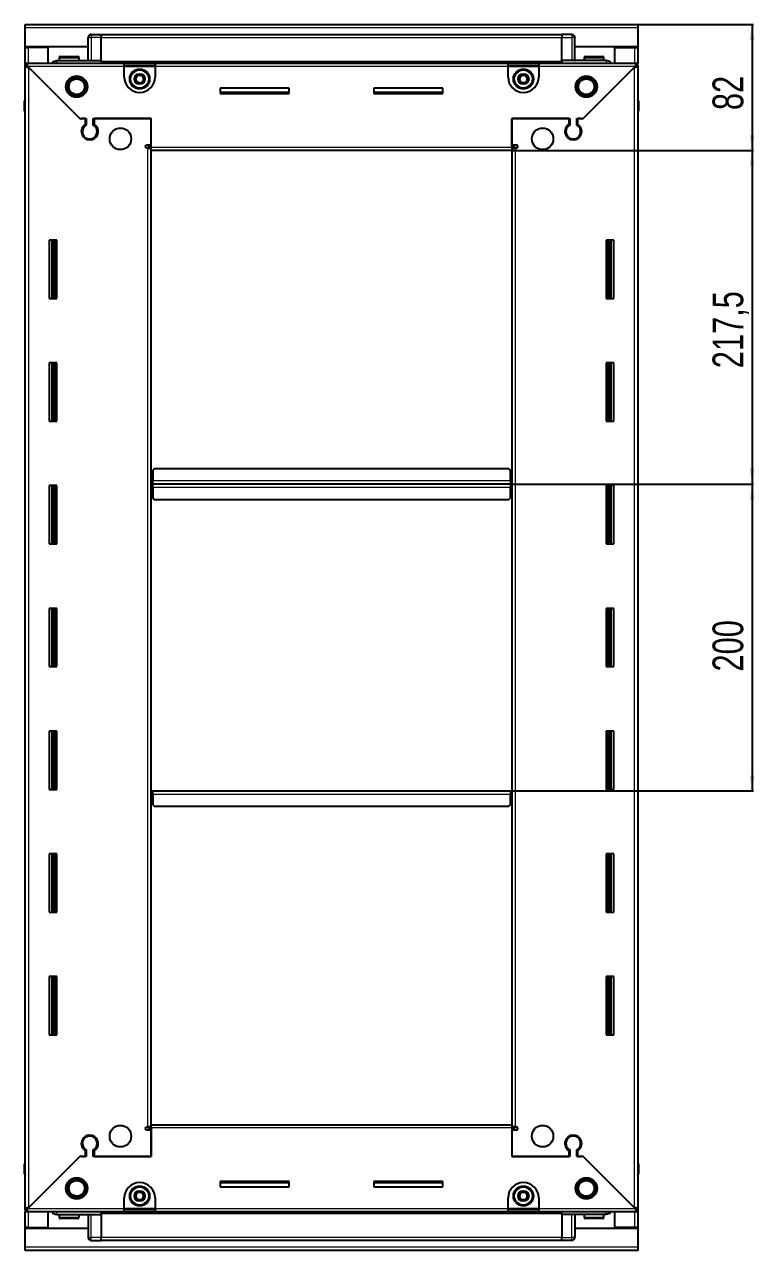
# Model space of a CAD drawing. Header units: millimetres. Extents: x 1021 to 3654, y -838 to 1690.
# Drawn here: x 3178 to 3654, y 743 to 1542 of the extents above; entities that cross this region are included whole.
import ezdxf

# ---------------------------------------------------------------- set-up
doc = ezdxf.new("R2010")
doc.units = ezdxf.units.MM
doc.layers.add('FORMAT', color=7, linetype='Continuous')
doc.styles.add('SLDTEXTSTYLE0', font='TXT', dxfattribs={"width": 0.75})
doc.dimstyles.new('SLDDIMSTYLE0', dxfattribs={"dimtxt": 20, "dimasz": 10, "dimexe": 0, "dimexo": 0.0625, "dimgap": 5, "dimtad": 2, "dimdec": 1, "dimrnd": 1e-09, "dimzin": 12, "dimdsep": 46, "dimtxsty": 'SLDTEXTSTYLE0', "dimsah": 1, "dimcen": 0.09, "dimadec": 0, "dimazin": 3, "dimtfac": 1, "dimtofl": 0, "dimtmove": 0, "dimatfit": 3, "dimfxl": 0, "dimfrac": 2, "dimtolj": 1, "dimtzin": 12, "dimarcsym": 0})

# ---------------------------------------------------------------- blocks, each defined once
blk = doc.blocks.new('_D_5')
at = {"layer": 'FORMAT'}
for p, q in [((3577.83, 1542.16), (3653.32, 1542.16)), ((3652.32, 1542.16), (3652.32, 1460.16)), ((3495.83, 1460.16), (3653.32, 1460.16))]:
    blk.add_line(p, q, dxfattribs=at)
for points in [[(3652.32, 1542.16), (3650.78, 1532.16), (3653.86, 1532.16)], [(3652.32, 1460.16), (3653.86, 1470.16), (3650.78, 1470.16)]]:
    blk.add_solid(points, dxfattribs=at)
at = {"layer": 'FORMAT', "insert": (3626.54, 1486.39), "char_height": 20, "attachment_point": 1, "rotation": 90, "style": 'SLDTEXTSTYLE0'}
blk.add_mtext('82', dxfattribs=at)
blk = doc.blocks.new('_D_6')
at = {"layer": 'FORMAT'}
for p, q in [((3495.83, 1460.16), (3653.32, 1460.16)), ((3652.32, 1460.16), (3652.32, 1242.66)), ((3494.83, 1242.66), (3653.32, 1242.66))]:
    blk.add_line(p, q, dxfattribs=at)
for points in [[(3652.32, 1460.16), (3650.78, 1450.16), (3653.86, 1450.16)], [(3652.32, 1242.66), (3653.86, 1252.66), (3650.78, 1252.66)]]:
    blk.add_solid(points, dxfattribs=at)
at = {"layer": 'FORMAT', "insert": (3626.54, 1318.16), "char_height": 20, "attachment_point": 1, "rotation": 90, "style": 'SLDTEXTSTYLE0'}
blk.add_mtext('217,5', dxfattribs=at)
blk = doc.blocks.new('_D_7')
at = {"layer": 'FORMAT'}
for p, q in [((3494.83, 1242.66), (3653.32, 1242.66)), ((3652.32, 1242.66), (3652.32, 1042.66)), ((3494.83, 1042.66), (3653.32, 1042.66))]:
    blk.add_line(p, q, dxfattribs=at)
for points in [[(3652.32, 1242.66), (3650.78, 1232.66), (3653.86, 1232.66)], [(3652.32, 1042.66), (3653.86, 1052.66), (3650.78, 1052.66)]]:
    blk.add_solid(points, dxfattribs=at)
at = {"layer": 'FORMAT', "insert": (3626.54, 1120.5), "char_height": 20, "attachment_point": 1, "rotation": 90, "style": 'SLDTEXTSTYLE0'}
blk.add_mtext('200', dxfattribs=at)

msp = doc.modelspace()

# ---------------------------------------------------------------- linework, layer by layer
at = {"color": 7, "linetype": 'Continuous', "lineweight": 25}
for p, q in [((3178.82, 1540.06), (3178.82, 1542.16)), ((3178.82, 1542.16), (3577.82, 1542.16)), ((3577.82, 1542.16), (3577.82, 1540.06)), ((3178.82, 1527.66), (3178.82, 1540.06)), ((3220.5, 1535.16), (3220.5, 1535.16)), ((3221.82, 1535.66), (3228.32, 1535.66)), ((3221.82, 1535.66), (3228.32, 1535.66)), ((3228.32, 1535.66), (3228.32, 1535.66)), ((3228.32, 1535.66), (3228.32, 1535.66)), ((3228.32, 1535.66), (3228.32, 1533.66)), ((3528.32, 1535.51), (3228.32, 1535.51)), ((3528.32, 1535.66), (3528.32, 1535.66)), ((3534.82, 1535.66), (3528.32, 1535.66)), ((3534.82, 1535.66), (3528.32, 1535.66)), ((3528.32, 1535.66), (3528.32, 1533.66)), ((3577.82, 1540.06), (3577.82, 1527.66)), ((3219.82, 1527.66), (3178.82, 1527.66)), ((3178.82, 1527.16), (3178.82, 1527.66)), ((3178.82, 1516.91), (3178.82, 1527.16)), ((3178.82, 1527.16), (3180.92, 1527.16)), ((3180.32, 1527.16), (3180.32, 1527.66)), ((3193.82, 1527.16), (3180.92, 1527.16)), ((3193.82, 1516.91), (3193.82, 1527.16)), ((3219.82, 1518.66), (3219.82, 1533.66)), ((3228.32, 1518.66), (3228.32, 1533.66)), ((3528.32, 1518.66), (3528.32, 1533.66)), ((3536.82, 1533.66), (3536.82, 1533.66)), ((3536.82, 1518.66), (3536.82, 1533.66)), ((3577.82, 1527.66), (3536.82, 1527.66)), ((3562.82, 1516.91), (3562.82, 1527.16)), ((3562.82, 1527.16), (3575.72, 1527.16)), ((3575.72, 1527.16), (3577.82, 1527.16)), ((3576.32, 1527.16), (3576.32, 1527.66)), ((3577.82, 1527.16), (3577.82, 1527.66)), ((3577.82, 1527.16), (3577.82, 1516.91)), ((3199.32, 1518.66), (3228.32, 1518.66)), ((3200.82, 1520.56), (3200.82, 1518.66)), ((3201.62, 1521.36), (3213.02, 1521.36)), ((3213.82, 1518.66), (3213.82, 1520.56)), ((3228.32, 1518.66), (3228.32, 1518.16)), ((3557.32, 1518.66), (3528.32, 1518.66)), ((3528.32, 1518.66), (3528.32, 1518.16)), ((3542.82, 1520.56), (3542.82, 1518.66)), ((3543.62, 1521.36), (3555.02, 1521.36)), ((3555.82, 1518.66), (3555.82, 1520.56)), ((3178.82, 1515.41), (3178.82, 1516.91)), ((3178.82, 1516.91), (3179.82, 1516.91)), ((3178.82, 1514.91), (3178.82, 1515.41)), ((3178.82, 1515.41), (3179.82, 1515.41)), ((3178.82, 770.41), (3178.82, 1514.91)), ((3180.32, 1514.91), (3178.82, 1514.91)), ((3179.82, 1515.41), (3179.82, 1516.91)), ((3179.82, 1516.91), (3243.32, 1516.91)), ((3180.42, 1514.81), (3214.32, 1480.91)), ((3215.02, 1480.21), (3180.92, 1514.31)), ((3228.32, 1517.51), (3528.32, 1517.51)), ((3243.32, 1514.81), (3243.32, 1516.91)), ((3243.32, 1516.91), (3263.32, 1516.91)), ((3243.32, 1515.41), (3263.32, 1515.41)), ((3243.32, 1507.91), (3243.32, 1514.81)), ((3263.32, 1516.91), (3263.32, 1514.81)), ((3263.32, 1516.91), (3493.32, 1516.91)), ((3263.32, 1514.81), (3263.32, 1507.91)), ((3493.32, 1514.81), (3493.32, 1516.91)), ((3493.32, 1516.91), (3513.32, 1516.91)), ((3493.32, 1515.41), (3513.32, 1515.41)), ((3493.32, 1507.91), (3493.32, 1514.81)), ((3513.32, 1516.91), (3513.32, 1514.81)), ((3513.32, 1516.91), (3576.82, 1516.91)), ((3513.32, 1514.81), (3513.32, 1507.91)), ((3575.72, 1514.31), (3541.62, 1480.21)), ((3542.32, 1480.91), (3576.22, 1514.81)), ((3576.32, 1514.91), (3577.82, 1514.91)), ((3576.82, 1515.41), (3576.82, 1516.91)), ((3576.82, 1516.91), (3577.82, 1516.91)), ((3576.82, 1515.41), (3577.82, 1515.41)), ((3577.82, 1515.41), (3577.82, 1516.91)), ((3577.82, 1515.41), (3577.82, 1514.91)), ((3577.82, 1514.91), (3577.82, 770.41)), ((3350.82, 1500.66), (3305.82, 1500.66)), ((3305.82, 1500.66), (3305.82, 1497.16)), ((3350.82, 1497.91), (3305.82, 1497.91)), ((3305.82, 1497.16), (3350.82, 1497.16)), ((3350.82, 1497.16), (3350.82, 1500.66)), ((3450.82, 1500.66), (3405.82, 1500.66)), ((3405.82, 1500.66), (3405.82, 1497.16)), ((3450.82, 1497.91), (3405.82, 1497.91)), ((3405.82, 1497.16), (3450.82, 1497.16)), ((3450.82, 1497.16), (3450.82, 1500.66)), ((3178.32, 1492.16), (3178.32, 1485.66)), ((3178.32, 1485.66), (3178.32, 1492.16)), ((3577.82, 1493.49), (3577.82, 1493.49)), ((3578.32, 1492.16), (3578.32, 1485.66)), ((3578.32, 1485.66), (3578.32, 1492.16)), ((3178.32, 1485.66), (3178.32, 1485.66)), ((3178.82, 1485.66), (3178.32, 1485.66)), ((3178.47, 1485.66), (3178.47, 799.66)), ((3214.32, 1480.91), (3218.52, 1480.91)), ((3215.72, 1480.91), (3215.02, 1480.21)), ((3217.82, 1480.91), (3215.72, 1480.91)), ((3217.82, 1480.91), (3217.82, 1477.02)), ((3218.52, 1480.91), (3218.52, 1476.63)), ((3223.12, 1480.91), (3260.82, 1480.91)), ((3223.12, 1476.63), (3223.12, 1480.91)), ((3223.82, 1477.02), (3223.82, 1480.91)), ((3260.82, 1480.91), (3223.82, 1480.91)), ((3260.82, 1462.26), (3260.82, 1480.91)), ((3260.82, 1463.66), (3260.82, 1480.91)), ((3495.82, 1480.91), (3533.52, 1480.91)), ((3495.82, 1462.26), (3495.82, 1480.91)), ((3495.82, 1480.91), (3495.82, 1463.66)), ((3532.82, 1480.91), (3495.82, 1480.91)), ((3532.82, 1480.91), (3532.82, 1477.02)), ((3533.52, 1480.91), (3533.52, 1476.63)), ((3538.12, 1480.91), (3542.32, 1480.91)), ((3538.12, 1476.63), (3538.12, 1480.91)), ((3540.92, 1480.91), (3538.82, 1480.91)), ((3538.82, 1477.02), (3538.82, 1480.91)), ((3541.62, 1480.21), (3540.92, 1480.91)), ((3577.82, 1485.66), (3578.32, 1485.66)), ((3578.17, 799.66), (3578.17, 1485.66)), ((3578.32, 1485.66), (3578.32, 1485.66)), ((3578.32, 1485.66), (3578.32, 1485.66)), ((3218.82, 1468.05), (3218.82, 1467.29)), ((3257.97, 1463.66), (3260.82, 1463.66)), ((3260.82, 1462.66), (3258.82, 1462.66)), ((3258.82, 1462.66), (3258.82, 1461.66)), ((3260.82, 1460.16), (3260.82, 1462.26)), ((3495.82, 1463.66), (3498.67, 1463.66)), ((3497.82, 1462.66), (3495.82, 1462.66)), ((3495.82, 1462.26), (3495.82, 1460.16)), ((3497.82, 1461.66), (3497.82, 1462.66)), ((3537.82, 1468.05), (3537.82, 1467.29)), ((3258.72, 1461.66), (3257.97, 1461.66)), ((3258.72, 1461.66), (3260.82, 1461.66)), ((3495.82, 1460.16), (3260.82, 1460.16)), ((3260.82, 825.16), (3260.82, 1460.16)), ((3495.82, 1461.66), (3497.92, 1461.66)), ((3495.82, 1460.16), (3495.82, 825.16)), ((3498.67, 1461.66), (3497.92, 1461.66)), ((3199.32, 1401.66), (3194.32, 1401.66)), ((3194.32, 1401.66), (3194.32, 1363.66)), ((3196.47, 1363.66), (3196.47, 1401.66)), ((3198.26, 1363.66), (3198.26, 1401.66)), ((3198.3, 1363.66), (3198.3, 1401.66)), ((3199.32, 1363.66), (3199.32, 1401.66)), ((3557.32, 1401.66), (3557.32, 1363.66)), ((3562.32, 1401.66), (3557.32, 1401.66)), ((3558.34, 1401.66), (3558.34, 1363.66)), ((3558.38, 1401.66), (3558.38, 1363.66)), ((3560.17, 1401.66), (3560.17, 1363.66)), ((3562.32, 1363.66), (3562.32, 1401.66)), ((3194.32, 1363.66), (3199.32, 1363.66)), ((3557.32, 1363.66), (3562.32, 1363.66)), ((3199.32, 1321.66), (3194.32, 1321.66)), ((3194.32, 1321.66), (3194.32, 1283.66)), ((3196.47, 1283.66), (3196.47, 1321.66)), ((3198.26, 1283.66), (3198.26, 1321.66)), ((3198.3, 1283.66), (3198.3, 1321.66)), ((3199.32, 1283.66), (3199.32, 1321.66)), ((3557.32, 1321.66), (3557.32, 1283.66)), ((3562.32, 1321.66), (3557.32, 1321.66)), ((3558.34, 1321.66), (3558.34, 1283.66)), ((3558.38, 1321.66), (3558.38, 1283.66)), ((3560.17, 1321.66), (3560.17, 1283.66)), ((3562.32, 1283.66), (3562.32, 1321.66)), ((3194.32, 1283.66), (3199.32, 1283.66)), ((3557.32, 1283.66), (3562.32, 1283.66)), ((3262.82, 1252.66), (3261.82, 1251.66)), ((3261.82, 1251.66), (3261.82, 1244.76)), ((3493.82, 1252.66), (3262.82, 1252.66)), ((3494.82, 1251.66), (3493.82, 1252.66)), ((3494.82, 1244.76), (3494.82, 1251.66)), ((3199.32, 1241.66), (3194.32, 1241.66)), ((3194.32, 1241.66), (3194.32, 1203.66)), ((3196.47, 1203.66), (3196.47, 1241.66)), ((3198.26, 1203.66), (3198.26, 1241.66)), ((3198.3, 1203.66), (3198.3, 1241.66)), ((3199.32, 1203.66), (3199.32, 1241.66)), ((3261.57, 1242.66), (3260.82, 1242.66)), ((3261.82, 1245.51), (3261.57, 1245.51)), ((3261.57, 1245.51), (3261.57, 1242.66)), ((3261.57, 1242.66), (3261.57, 1239.81)), ((3261.57, 1239.81), (3261.82, 1239.81)), ((3261.82, 1242.66), (3261.82, 1244.76)), ((3261.82, 1240.56), (3261.82, 1242.66)), ((3494.82, 1242.66), (3261.82, 1242.66)), ((3261.82, 1240.56), (3261.82, 1233.66)), ((3495.07, 1245.51), (3494.82, 1245.51)), ((3494.82, 1244.76), (3494.82, 1242.66)), ((3494.82, 1242.66), (3494.82, 1240.56)), ((3494.82, 1233.66), (3494.82, 1240.56)), ((3494.82, 1239.81), (3495.07, 1239.81)), ((3495.07, 1242.66), (3495.07, 1245.51)), ((3495.07, 1239.81), (3495.07, 1242.66)), ((3495.82, 1242.66), (3495.07, 1242.66)), ((3557.32, 1241.66), (3557.32, 1203.66)), ((3562.32, 1241.66), (3557.32, 1241.66)), ((3558.34, 1241.66), (3558.34, 1203.66)), ((3558.38, 1241.66), (3558.38, 1203.66)), ((3560.17, 1241.66), (3560.17, 1203.66)), ((3562.32, 1203.66), (3562.32, 1241.66)), ((3261.82, 1233.66), (3262.82, 1232.66)), ((3262.82, 1232.66), (3493.82, 1232.66)), ((3493.82, 1232.66), (3494.82, 1233.66)), ((3194.32, 1203.66), (3199.32, 1203.66)), ((3557.32, 1203.66), (3562.32, 1203.66)), ((3199.32, 1161.66), (3194.32, 1161.66)), ((3194.32, 1161.66), (3194.32, 1123.66)), ((3196.47, 1123.66), (3196.47, 1161.66)), ((3198.26, 1123.66), (3198.26, 1161.66)), ((3198.3, 1123.66), (3198.3, 1161.66)), ((3199.32, 1123.66), (3199.32, 1161.66)), ((3557.32, 1161.66), (3557.32, 1123.66)), ((3562.32, 1161.66), (3557.32, 1161.66)), ((3558.34, 1161.66), (3558.34, 1123.66)), ((3558.38, 1161.66), (3558.38, 1123.66)), ((3560.17, 1161.66), (3560.17, 1123.66)), ((3562.32, 1123.66), (3562.32, 1161.66)), ((3194.32, 1123.66), (3199.32, 1123.66)), ((3557.32, 1123.66), (3562.32, 1123.66)), ((3199.32, 1081.66), (3194.32, 1081.66)), ((3194.32, 1081.66), (3194.32, 1043.66)), ((3196.47, 1043.66), (3196.47, 1081.66)), ((3198.26, 1043.66), (3198.26, 1081.66)), ((3198.3, 1043.66), (3198.3, 1081.66)), ((3199.32, 1043.66), (3199.32, 1081.66)), ((3557.32, 1081.66), (3557.32, 1043.66)), ((3562.32, 1081.66), (3557.32, 1081.66)), ((3558.34, 1081.66), (3558.34, 1043.66)), ((3558.38, 1081.66), (3558.38, 1043.66)), ((3560.17, 1081.66), (3560.17, 1043.66)), ((3562.32, 1043.66), (3562.32, 1081.66)), ((3194.32, 1043.66), (3199.32, 1043.66)), ((3260.82, 1042.66), (3261.57, 1042.66)), ((3261.57, 1042.66), (3261.57, 1039.81)), ((3261.57, 1039.81), (3261.82, 1039.81)), ((3261.82, 1040.56), (3261.82, 1042.66)), ((3261.82, 1042.66), (3494.82, 1042.66)), ((3261.82, 1040.56), (3261.82, 1033.66)), ((3494.82, 1042.66), (3494.82, 1040.56)), ((3494.82, 1033.66), (3494.82, 1040.56)), ((3494.82, 1039.81), (3495.07, 1039.81)), ((3495.07, 1039.81), (3495.07, 1042.66)), ((3495.07, 1042.66), (3495.82, 1042.66)), ((3557.32, 1043.66), (3562.32, 1043.66)), ((3261.82, 1033.66), (3262.82, 1032.66)), ((3262.82, 1032.66), (3493.82, 1032.66)), ((3493.82, 1032.66), (3494.82, 1033.66)), ((3199.32, 1001.66), (3194.32, 1001.66)), ((3194.32, 1001.66), (3194.32, 963.66)), ((3196.47, 963.66), (3196.47, 1001.66)), ((3198.26, 963.66), (3198.26, 1001.66)), ((3198.3, 963.66), (3198.3, 1001.66)), ((3199.32, 963.66), (3199.32, 1001.66)), ((3557.32, 1001.66), (3557.32, 963.66)), ((3562.32, 1001.66), (3557.32, 1001.66)), ((3558.34, 1001.66), (3558.34, 963.66)), ((3558.38, 1001.66), (3558.38, 963.66)), ((3560.17, 1001.66), (3560.17, 963.66)), ((3562.32, 963.66), (3562.32, 1001.66)), ((3194.32, 963.66), (3199.32, 963.66)), ((3557.32, 963.66), (3562.32, 963.66)), ((3199.32, 921.66), (3194.32, 921.66)), ((3194.32, 921.66), (3194.32, 883.66)), ((3196.47, 883.66), (3196.47, 921.66)), ((3198.26, 883.66), (3198.26, 921.66)), ((3198.3, 883.66), (3198.3, 921.66)), ((3199.32, 883.66), (3199.32, 921.66)), ((3557.32, 921.66), (3557.32, 883.66)), ((3562.32, 921.66), (3557.32, 921.66)), ((3558.34, 921.66), (3558.34, 883.66)), ((3558.38, 921.66), (3558.38, 883.66)), ((3560.17, 921.66), (3560.17, 883.66)), ((3562.32, 883.66), (3562.32, 921.66)), ((3194.32, 883.66), (3199.32, 883.66)), ((3557.32, 883.66), (3562.32, 883.66)), ((3257.97, 823.66), (3258.72, 823.66)), ((3260.82, 823.66), (3258.72, 823.66)), ((3258.82, 823.66), (3258.82, 822.66)), ((3260.82, 823.06), (3260.82, 825.16)), ((3260.82, 825.16), (3495.82, 825.16)), ((3260.82, 823.06), (3260.82, 804.41)), ((3495.82, 825.16), (3495.82, 823.06)), ((3497.92, 823.66), (3495.82, 823.66)), ((3495.82, 823.06), (3495.82, 804.41)), ((3497.82, 822.66), (3497.82, 823.66)), ((3497.92, 823.66), (3498.67, 823.66)), ((3218.82, 818.04), (3218.82, 817.28)), ((3260.82, 821.66), (3257.97, 821.66)), ((3258.82, 822.66), (3260.82, 822.66)), ((3260.82, 804.41), (3260.82, 821.66)), ((3495.82, 822.66), (3497.82, 822.66)), ((3495.82, 821.66), (3495.82, 804.41)), ((3498.67, 821.66), (3495.82, 821.66)), ((3537.82, 818.04), (3537.82, 817.28)), ((3217.82, 808.3), (3217.82, 804.41)), ((3218.52, 808.7), (3218.52, 804.41)), ((3223.12, 804.41), (3223.12, 808.7)), ((3223.82, 804.41), (3223.82, 808.3)), ((3532.82, 808.3), (3532.82, 804.41)), ((3533.52, 808.7), (3533.52, 804.41)), ((3538.12, 804.41), (3538.12, 808.7)), ((3538.82, 804.41), (3538.82, 808.3)), ((3178.32, 799.66), (3178.32, 799.66)), ((3178.32, 793.16), (3178.32, 799.66)), ((3178.32, 799.66), (3178.32, 799.66)), ((3178.32, 799.66), (3178.32, 793.16)), ((3178.82, 799.66), (3178.32, 799.66)), ((3214.32, 804.41), (3180.42, 770.51)), ((3180.92, 771.01), (3215.02, 805.11)), ((3218.52, 804.41), (3214.32, 804.41)), ((3215.02, 805.11), (3215.72, 804.41)), ((3215.72, 804.41), (3217.82, 804.41)), ((3260.82, 804.41), (3223.12, 804.41)), ((3223.82, 804.41), (3260.82, 804.41)), ((3533.52, 804.41), (3495.82, 804.41)), ((3495.82, 804.41), (3532.82, 804.41)), ((3542.32, 804.41), (3538.12, 804.41)), ((3538.82, 804.41), (3540.92, 804.41)), ((3540.92, 804.41), (3541.62, 805.11)), ((3541.62, 805.11), (3575.72, 771.01)), ((3576.22, 770.51), (3542.32, 804.41)), ((3577.82, 799.66), (3578.32, 799.66)), ((3578.32, 799.66), (3578.32, 799.66)), ((3578.32, 793.16), (3578.32, 799.66)), ((3578.32, 799.66), (3578.32, 793.16)), ((3178.82, 791.84), (3178.82, 791.84)), ((3350.82, 788.16), (3305.82, 788.16)), ((3305.82, 788.16), (3305.82, 784.66)), ((3305.82, 787.41), (3350.82, 787.41)), ((3305.82, 784.66), (3350.82, 784.66)), ((3350.82, 784.66), (3350.82, 788.16)), ((3450.82, 788.16), (3405.82, 788.16)), ((3405.82, 788.16), (3405.82, 784.66)), ((3405.82, 787.41), (3450.82, 787.41)), ((3405.82, 784.66), (3450.82, 784.66)), ((3450.82, 784.66), (3450.82, 788.16)), ((3243.32, 770.51), (3243.32, 777.41)), ((3263.32, 777.41), (3263.32, 770.51)), ((3493.32, 770.51), (3493.32, 777.41)), ((3513.32, 777.41), (3513.32, 770.51)), ((3178.82, 769.91), (3178.82, 770.41)), ((3180.32, 770.41), (3178.82, 770.41)), ((3178.82, 769.91), (3178.82, 768.41)), ((3179.82, 769.91), (3178.82, 769.91)), ((3178.82, 758.16), (3178.82, 768.41)), ((3179.82, 768.41), (3178.82, 768.41)), ((3179.82, 769.91), (3179.82, 768.41)), ((3243.32, 768.41), (3179.82, 768.41)), ((3193.82, 758.16), (3193.82, 768.41)), ((3528.32, 767.81), (3228.32, 767.81)), ((3228.32, 766.66), (3228.32, 767.16)), ((3243.32, 768.41), (3243.32, 770.51)), ((3263.32, 769.91), (3243.32, 769.91)), ((3263.32, 768.41), (3243.32, 768.41)), ((3263.32, 770.51), (3263.32, 768.41)), ((3493.32, 768.41), (3263.32, 768.41)), ((3493.32, 768.41), (3493.32, 770.51)), ((3513.32, 769.91), (3493.32, 769.91)), ((3513.32, 768.41), (3493.32, 768.41)), ((3513.32, 770.51), (3513.32, 768.41)), ((3576.82, 768.41), (3513.32, 768.41)), ((3528.32, 766.66), (3528.32, 767.16)), ((3562.82, 758.16), (3562.82, 768.41)), ((3576.32, 770.41), (3577.82, 770.41)), ((3576.82, 769.91), (3576.82, 768.41)), ((3577.82, 769.91), (3576.82, 769.91)), ((3577.82, 768.41), (3576.82, 768.41)), ((3577.82, 770.41), (3577.82, 769.91)), ((3577.82, 769.91), (3577.82, 768.41)), ((3577.82, 768.41), (3577.82, 758.16)), ((3199.32, 766.66), (3228.32, 766.66)), ((3200.82, 766.66), (3200.82, 764.76)), ((3205.39, 763.96), (3201.62, 763.96)), ((3213.02, 763.96), (3205.39, 763.96)), ((3213.82, 764.76), (3213.82, 766.66)), ((3219.82, 766.66), (3219.82, 751.66)), ((3228.32, 766.66), (3228.32, 751.66)), ((3557.32, 766.66), (3528.32, 766.66)), ((3528.32, 766.66), (3528.32, 751.66)), ((3536.82, 766.66), (3536.82, 751.66)), ((3542.82, 766.66), (3542.82, 764.76)), ((3550.61, 763.96), (3543.62, 763.96)), ((3555.02, 763.96), (3550.61, 763.96)), ((3555.82, 764.76), (3555.82, 766.66)), ((3180.92, 758.16), (3178.82, 758.16)), ((3178.82, 757.66), (3178.82, 758.16)), ((3178.82, 745.26), (3178.82, 757.66)), ((3178.82, 757.66), (3219.82, 757.66)), ((3180.32, 757.66), (3180.32, 758.16)), ((3180.92, 758.16), (3193.82, 758.16)), ((3219.82, 751.66), (3219.82, 751.66)), ((3228.32, 749.66), (3228.32, 751.66)), ((3528.32, 749.66), (3528.32, 751.66)), ((3536.82, 757.66), (3577.82, 757.66)), ((3575.72, 758.16), (3562.82, 758.16)), ((3577.82, 758.16), (3575.72, 758.16)), ((3576.32, 757.66), (3576.32, 758.16)), ((3577.82, 757.66), (3577.82, 758.16)), ((3577.82, 757.66), (3577.82, 745.26)), ((3178.82, 743.16), (3178.82, 745.26)), ((3577.82, 743.16), (3178.82, 743.16)), ((3221.82, 749.66), (3228.32, 749.66)), ((3221.82, 749.66), (3228.32, 749.66)), ((3228.32, 749.81), (3528.32, 749.81)), ((3228.32, 749.66), (3228.32, 749.66)), ((3528.32, 749.66), (3528.32, 749.66)), ((3534.82, 749.66), (3528.32, 749.66)), ((3528.32, 749.66), (3528.32, 749.66)), ((3534.82, 749.66), (3528.32, 749.66)), ((3536.14, 750.16), (3536.14, 750.16)), ((3577.82, 745.26), (3577.82, 743.16))]:
    msp.add_line(p, q, dxfattribs=at)
at = {"color": 8, "linetype": 'Continuous', "lineweight": 18}
for p, q in [((3577.82, 1540.06), (3178.82, 1540.06)), ((3221.82, 1535.66), (3221.82, 1533.66)), ((3534.82, 1535.66), (3534.82, 1533.66)), ((3180.92, 1527.16), (3180.92, 1527.66)), ((3180.92, 1516.91), (3180.92, 1527.16)), ((3219.82, 1533.66), (3221.82, 1533.66)), ((3221.82, 1533.66), (3221.82, 1518.66)), ((3228.32, 1533.66), (3221.82, 1533.66)), ((3528.32, 1533.51), (3228.32, 1533.51)), ((3528.32, 1533.66), (3534.82, 1533.66)), ((3534.82, 1533.66), (3534.82, 1518.66)), ((3536.82, 1533.66), (3534.82, 1533.66)), ((3575.72, 1527.66), (3575.72, 1527.16)), ((3575.72, 1527.16), (3575.72, 1516.91)), ((3200.82, 1520.56), (3213.82, 1520.56)), ((3528.32, 1518.16), (3228.32, 1518.16)), ((3542.82, 1520.56), (3555.82, 1520.56)), ((3243.32, 1514.81), (3180.42, 1514.81)), ((3180.92, 1514.31), (3180.92, 771.01)), ((3528.32, 1516.93), (3228.32, 1516.93)), ((3243.32, 1514.81), (3263.32, 1514.81)), ((3493.32, 1514.81), (3263.32, 1514.81)), ((3493.32, 1514.81), (3513.32, 1514.81)), ((3576.22, 1514.81), (3513.32, 1514.81)), ((3575.72, 771.01), (3575.72, 1514.31)), ((3178.82, 1492.16), (3178.32, 1492.16)), ((3577.82, 1492.16), (3578.32, 1492.16)), ((3260.82, 1462.26), (3495.82, 1462.26)), ((3258.72, 823.66), (3258.72, 1461.66)), ((3497.92, 1461.66), (3497.92, 823.66)), ((3195.82, 1401.66), (3195.82, 1363.66)), ((3197.05, 1401.66), (3197.05, 1363.66)), ((3559.58, 1363.66), (3559.58, 1401.66)), ((3560.82, 1363.66), (3560.82, 1401.66)), ((3195.82, 1321.66), (3195.82, 1283.66)), ((3197.05, 1321.66), (3197.05, 1283.66)), ((3559.58, 1283.66), (3559.58, 1321.66)), ((3560.82, 1283.66), (3560.82, 1321.66)), ((3195.82, 1241.66), (3195.82, 1203.66)), ((3197.05, 1241.66), (3197.05, 1203.66)), ((3494.82, 1244.76), (3261.82, 1244.76)), ((3261.82, 1240.56), (3494.82, 1240.56)), ((3559.58, 1203.66), (3559.58, 1241.66)), ((3560.82, 1203.66), (3560.82, 1241.66)), ((3195.82, 1161.66), (3195.82, 1123.66)), ((3197.05, 1161.66), (3197.05, 1123.66)), ((3559.58, 1123.66), (3559.58, 1161.66)), ((3560.82, 1123.66), (3560.82, 1161.66)), ((3195.82, 1081.66), (3195.82, 1043.66)), ((3197.05, 1081.66), (3197.05, 1043.66)), ((3559.58, 1043.66), (3559.58, 1081.66)), ((3560.82, 1043.66), (3560.82, 1081.66)), ((3261.82, 1040.56), (3494.82, 1040.56)), ((3195.82, 1001.66), (3195.82, 963.66)), ((3197.05, 1001.66), (3197.05, 963.66)), ((3559.58, 963.66), (3559.58, 1001.66)), ((3560.82, 963.66), (3560.82, 1001.66)), ((3195.82, 921.66), (3195.82, 883.66)), ((3197.05, 921.66), (3197.05, 883.66)), ((3559.58, 883.66), (3559.58, 921.66)), ((3560.82, 883.66), (3560.82, 921.66)), ((3495.82, 823.06), (3260.82, 823.06)), ((3178.82, 793.16), (3178.32, 793.16)), ((3577.82, 793.16), (3578.32, 793.16)), ((3180.42, 770.51), (3243.32, 770.51)), ((3180.92, 758.16), (3180.92, 768.41)), ((3228.32, 768.4), (3528.32, 768.4)), ((3228.32, 767.16), (3528.32, 767.16)), ((3263.32, 770.51), (3243.32, 770.51)), ((3263.32, 770.51), (3493.32, 770.51)), ((3513.32, 770.51), (3493.32, 770.51)), ((3513.32, 770.51), (3576.22, 770.51)), ((3575.72, 768.41), (3575.72, 758.16)), ((3205.12, 764.76), (3200.82, 764.76)), ((3213.82, 764.76), (3205.12, 764.76)), ((3221.82, 751.66), (3221.82, 766.66)), ((3534.82, 751.66), (3534.82, 766.66)), ((3550.79, 764.76), (3542.82, 764.76)), ((3555.82, 764.76), (3550.79, 764.76)), ((3180.92, 757.66), (3180.92, 758.16)), ((3219.82, 751.66), (3221.82, 751.66)), ((3228.32, 751.66), (3221.82, 751.66)), ((3221.82, 749.66), (3221.82, 751.66)), ((3228.32, 751.81), (3528.32, 751.81)), ((3528.32, 751.66), (3534.82, 751.66)), ((3536.82, 751.66), (3534.82, 751.66)), ((3534.82, 749.66), (3534.82, 751.66)), ((3575.72, 758.16), (3575.72, 757.66)), ((3577.82, 745.26), (3178.82, 745.26))]:
    msp.add_line(p, q, dxfattribs=at)
at = {"color": 7, "linetype": 'Continuous', "lineweight": 25, "flags": 128}
msp.add_lwpolyline([(3536.67, 1534.42), (3536.78, 1534.05), (3536.82, 1533.66)], dxfattribs=at)
at = {"color": 7, "linetype": 'Continuous', "lineweight": 25}
for centre, radius in [((3253.32, 1506.66), 6.5), ((3253.32, 1506.66), 3.46), ((3503.32, 1506.66), 6.5), ((3503.32, 1506.66), 3.46), ((3212.32, 1501.66), 7), ((3212.32, 1501.66), 6.03), ((3212.32, 1501.66), 5.1), ((3544.32, 1501.66), 7), ((3544.32, 1501.66), 6.03), ((3544.32, 1501.66), 5.1), ((3240.82, 1467.66), 7), ((3515.82, 1467.66), 7), ((3240.82, 817.66), 7), ((3515.82, 817.66), 7), ((3212.32, 783.66), 7), ((3212.32, 783.66), 6.03), ((3212.32, 783.66), 5.1), ((3253.32, 778.66), 6.5), ((3503.32, 778.66), 6.5), ((3544.32, 783.66), 7), ((3544.32, 783.66), 6.03), ((3544.32, 783.66), 5.1), ((3253.32, 778.66), 3.46), ((3503.32, 778.66), 3.46)]:
    msp.add_circle(centre, radius, dxfattribs=at)
at = {"color": 8, "linetype": 'Continuous', "lineweight": 18}
for centre in [(3253.32, 1506.66), (3503.32, 1506.66), (3253.32, 778.66), (3503.32, 778.66)]:
    msp.add_circle(centre, 5.7, dxfattribs=at)
at = {"color": 7, "linetype": 'Continuous', "lineweight": 25}
for centre, radius, start, end in [((3221.82, 1533.66), 2, 90, 180), ((3221.82, 1533.66), 2, 123.94202, 131.40962), ((3221.82, 1533.66), 2, 90, 108.58003), ((3534.82, 1533.66), 2, 0, 90), ((3201.62, 1520.56), 0.8, 90, 180), ((3213.02, 1520.56), 0.8, 0, 90), ((3219.62, 1518.86), 0.2, 270, 0), ((3537.02, 1518.86), 0.2, 180, 270), ((3543.62, 1520.56), 0.8, 90, 180), ((3555.02, 1520.56), 0.8, 0, 90), ((3253.32, 1507.91), 10, 180, 270), ((3253.32, 1506.66), 2.5, 134.01559, 194.01559), ((3253.32, 1506.66), 2.5, 194.01559, 254.01559), ((3253.32, 1506.66), 2.5, 74.01559, 134.01559), ((3253.32, 1506.66), 2.5, 254.01559, 314.01559), ((3253.32, 1507.91), 10, 270, 0), ((3253.32, 1506.66), 2.5, 14.01559, 74.01559), ((3253.32, 1506.66), 2.5, 314.01559, 14.01559), ((3503.32, 1507.91), 10, 180, 270), ((3503.32, 1506.66), 2.5, 160.11158, 220.11158), ((3503.32, 1506.66), 2.5, 100.11158, 160.11158), ((3503.32, 1506.66), 2.5, 220.11158, 280.11158), ((3503.32, 1506.66), 2.5, 40.11158, 100.11158), ((3503.32, 1507.91), 10, 270, 0), ((3503.32, 1506.66), 2.5, 280.11158, 340.11158), ((3503.32, 1506.66), 2.5, 340.11158, 40.11158), ((3180.32, 1492.16), 2, 138.59038, 180), ((3576.32, 1492.16), 2, 0, 41.39416), ((3220.82, 1472.41), 5.5, 123.05573, 56.94427), ((3220.82, 1472.41), 4.8, 118.63099, 61.36901), ((3535.82, 1472.41), 5.5, 123.05573, 56.94427), ((3535.82, 1472.41), 4.8, 118.63099, 61.36901), ((3257.97, 1462.66), 1, 90, 270), ((3498.67, 1462.66), 1, 270, 90), ((3257.97, 822.66), 1, 90, 270), ((3498.67, 822.66), 1, 270, 90), ((3220.82, 812.91), 5.5, 303.05573, 236.94427), ((3220.82, 812.91), 4.8, 298.63099, 241.36901), ((3535.82, 812.91), 5.5, 303.05573, 236.94427), ((3535.82, 812.91), 4.8, 298.63099, 241.36901), ((3180.32, 793.16), 2, 180, 221.39416), ((3576.32, 793.16), 2, 318.57492, 360), ((3576.32, 793.16), 2, 318.59038, 0), ((3253.32, 777.41), 10, 90, 180), ((3253.32, 777.41), 10, 0, 90), ((3503.32, 777.41), 10, 90, 180), ((3503.32, 777.41), 10, 0, 90), ((3253.32, 778.66), 2.5, 127.47401, 187.47401), ((3253.32, 778.66), 2.5, 187.47401, 247.47401), ((3253.32, 778.66), 2.5, 67.47401, 127.47401), ((3253.32, 778.66), 2.5, 247.47401, 307.47401), ((3253.32, 778.66), 2.5, 7.47401, 67.47401), ((3253.32, 778.66), 2.5, 307.47401, 7.47401), ((3503.32, 778.66), 2.5, 147.04236, 207.04236), ((3503.32, 778.66), 2.5, 207.04236, 267.04236), ((3503.32, 778.66), 2.5, 87.04236, 147.04236), ((3503.32, 778.66), 2.5, 267.04236, 327.04236), ((3503.32, 778.66), 2.5, 27.04236, 87.04236), ((3503.32, 778.66), 2.5, 327.04236, 27.04236), ((3201.62, 764.76), 0.8, 180, 270), ((3213.02, 764.76), 0.8, 270, 360), ((3219.62, 766.46), 0.2, 0, 90), ((3537.02, 766.46), 0.2, 90, 180), ((3543.62, 764.76), 0.8, 180, 270), ((3555.02, 764.76), 0.8, 270, 360), ((3221.82, 751.66), 2, 180, 270), ((3221.82, 751.66), 2, 180, 270), ((3534.82, 751.66), 2, 270, 0)]:
    msp.add_arc(centre, radius, start, end, dxfattribs=at)
for points, knots in [([(3196.1, 1516.91), (3196.22, 1517.11), (3196.61, 1517.76), (3197.77, 1518.47), (3198.8, 1518.6), (3199.32, 1518.66)], [0, 0, 0, 0, 0.18225, 0.591125, 1, 1, 1, 1]), ([(3228.32, 1518.66), (3228.32, 1518.63), (3228.32, 1518.55), (3228.32, 1517.93), (3228.32, 1517.37), (3228.32, 1517), (3228.32, 1516.99)], [0, 0, 0, 0, 0.330266, 0.660532, 0.990799, 1, 1, 1, 1]), ([(3528.32, 1518.66), (3528.32, 1518.63), (3528.32, 1518.55), (3528.32, 1517.93), (3528.32, 1517.37), (3528.32, 1517), (3528.32, 1516.99)], [0, 0, 0, 0, 0.3302662, 0.6605324, 0.9907986, 1, 1, 1, 1]), ([(3560.53, 1516.91), (3560.41, 1517.11), (3560.03, 1517.76), (3558.87, 1518.47), (3557.84, 1518.6), (3557.32, 1518.66)], [0, 0, 0, 0, 0.18225, 0.591125, 1, 1, 1, 1]), ([(3178.82, 1514.91), (3178.85, 1514.87), (3178.9, 1514.78), (3179.29, 1514.64), (3179.85, 1514.51), (3180.43, 1514.4), (3180.79, 1514.34), (3180.92, 1514.31)], [0, 0, 0, 0, 0.230255, 0.448522, 0.666786, 0.88505, 1, 1, 1, 1]), ([(3180.42, 1514.81), (3180.37, 1515.07), (3180.28, 1515.56), (3180.15, 1516.2), (3180.02, 1516.67), (3179.91, 1516.89), (3179.84, 1516.91), (3179.82, 1516.91)], [0, 0, 0, 0, 0.2302553, 0.4485219, 0.6667858, 0.8850496, 1, 1, 1, 1]), ([(3575.72, 1514.31), (3575.97, 1514.36), (3576.47, 1514.45), (3577.11, 1514.58), (3577.57, 1514.71), (3577.79, 1514.82), (3577.81, 1514.89), (3577.82, 1514.91)], [0, 0, 0, 0, 0.2302553, 0.4485219, 0.6667858, 0.8850496, 1, 1, 1, 1]), ([(3576.82, 1516.91), (3576.77, 1516.89), (3576.68, 1516.84), (3576.55, 1516.44), (3576.42, 1515.88), (3576.31, 1515.3), (3576.24, 1514.94), (3576.22, 1514.81)], [0, 0, 0, 0, 0.230255, 0.448522, 0.666786, 0.88505, 1, 1, 1, 1]), ([(3250.54, 1507.46), (3250.91, 1507.82), (3251.61, 1508.49), (3252.3, 1509.15), (3252.62, 1509.46)], [0, 0, 0, 0, 0.5346859, 1, 1, 1, 1]), ([(3251.24, 1504.66), (3251.16, 1504.99), (3250.96, 1505.79), (3250.72, 1506.76), (3250.57, 1507.34), (3250.54, 1507.46)], [0, 0, 0, 0, 0.362901, 0.866875, 1, 1, 1, 1]), ([(3254.02, 1503.86), (3253.52, 1504.01), (3252.6, 1504.27), (3251.67, 1504.54), (3251.24, 1504.66)], [0, 0, 0, 0, 0.534686, 1, 1, 1, 1]), ([(3252.62, 1509.46), (3253.12, 1509.32), (3254.04, 1509.06), (3254.97, 1508.79), (3255.4, 1508.67)], [0, 0, 0, 0, 0.534686, 1, 1, 1, 1]), ([(3256.09, 1505.87), (3255.72, 1505.51), (3255.03, 1504.84), (3254.34, 1504.17), (3254.02, 1503.86)], [0, 0, 0, 0, 0.534686, 1, 1, 1, 1]), ([(3255.4, 1508.67), (3255.43, 1508.55), (3255.57, 1507.97), (3255.81, 1507), (3256.01, 1506.2), (3256.09, 1505.87)], [0, 0, 0, 0, 0.133125, 0.637099, 1, 1, 1, 1]), ([(3500.48, 1506.16), (3500.52, 1506.27), (3500.72, 1506.84), (3501.06, 1507.77), (3501.34, 1508.55), (3501.46, 1508.87)], [0, 0, 0, 0, 0.1331247, 0.6370994, 1, 1, 1, 1]), ([(3502.34, 1503.95), (3502, 1504.34), (3501.38, 1505.08), (3500.76, 1505.82), (3500.48, 1506.16)], [0, 0, 0, 0, 0.534686, 1, 1, 1, 1]), ([(3501.46, 1508.87), (3501.97, 1508.96), (3502.92, 1509.13), (3503.86, 1509.3), (3504.3, 1509.38)], [0, 0, 0, 0, 0.534686, 1, 1, 1, 1]), ([(3505.18, 1504.46), (3504.67, 1504.37), (3503.72, 1504.2), (3502.78, 1504.03), (3502.34, 1503.95)], [0, 0, 0, 0, 0.534686, 1, 1, 1, 1]), ([(3504.3, 1509.38), (3504.63, 1508.98), (3505.25, 1508.25), (3505.87, 1507.51), (3506.16, 1507.17)], [0, 0, 0, 0, 0.534686, 1, 1, 1, 1]), ([(3506.16, 1507.17), (3506.04, 1506.85), (3505.76, 1506.07), (3505.43, 1505.14), (3505.22, 1504.57), (3505.18, 1504.46)], [0, 0, 0, 0, 0.362901, 0.866875, 1, 1, 1, 1]), ([(3250.65, 779.77), (3250.75, 779.85), (3251.23, 780.21), (3252.02, 780.82), (3252.67, 781.32), (3252.94, 781.53)], [0, 0, 0, 0, 0.1331247, 0.6370994, 1, 1, 1, 1]), ([(3251.03, 776.91), (3250.96, 777.42), (3250.84, 778.38), (3250.71, 779.33), (3250.65, 779.77)], [0, 0, 0, 0, 0.534686, 1, 1, 1, 1]), ([(3253.69, 775.8), (3253.22, 776), (3252.33, 776.37), (3251.44, 776.74), (3251.03, 776.91)], [0, 0, 0, 0, 0.534686, 1, 1, 1, 1]), ([(3252.94, 781.53), (3253.42, 781.33), (3254.31, 780.96), (3255.2, 780.59), (3255.61, 780.42)], [0, 0, 0, 0, 0.5346859, 1, 1, 1, 1]), ([(3255.99, 777.56), (3255.71, 777.35), (3255.06, 776.85), (3254.27, 776.24), (3253.79, 775.88), (3253.69, 775.8)], [0, 0, 0, 0, 0.362901, 0.866875, 1, 1, 1, 1]), ([(3255.61, 780.42), (3255.68, 779.91), (3255.8, 778.95), (3255.93, 778), (3255.99, 777.56)], [0, 0, 0, 0, 0.534686, 1, 1, 1, 1]), ([(3500.44, 778.81), (3500.72, 779.25), (3501.24, 780.06), (3501.76, 780.86), (3502.01, 781.24)], [0, 0, 0, 0, 0.534686, 1, 1, 1, 1]), ([(3501.75, 776.24), (3501.51, 776.7), (3501.08, 777.56), (3500.64, 778.42), (3500.44, 778.81)], [0, 0, 0, 0, 0.534686, 1, 1, 1, 1]), ([(3504.63, 776.09), (3504.29, 776.11), (3503.47, 776.15), (3502.47, 776.2), (3501.87, 776.24), (3501.75, 776.24)], [0, 0, 0, 0, 0.362901, 0.866875, 1, 1, 1, 1]), ([(3502.01, 781.24), (3502.13, 781.23), (3502.73, 781.2), (3503.72, 781.15), (3504.55, 781.1), (3504.89, 781.09)], [0, 0, 0, 0, 0.1331247, 0.6370994, 1, 1, 1, 1]), ([(3506.2, 778.52), (3505.92, 778.08), (3505.4, 777.27), (3504.87, 776.47), (3504.63, 776.09)], [0, 0, 0, 0, 0.534686, 1, 1, 1, 1]), ([(3504.89, 781.09), (3505.12, 780.63), (3505.56, 779.77), (3506, 778.91), (3506.2, 778.52)], [0, 0, 0, 0, 0.534686, 1, 1, 1, 1]), ([(3180.92, 771.01), (3180.67, 770.97), (3180.17, 770.88), (3179.53, 770.74), (3179.07, 770.61), (3178.85, 770.5), (3178.83, 770.44), (3178.82, 770.41)], [0, 0, 0, 0, 0.2302553, 0.4485219, 0.6667858, 0.8850496, 1, 1, 1, 1]), ([(3179.82, 768.41), (3179.87, 768.44), (3179.96, 768.49), (3180.09, 768.89), (3180.22, 769.44), (3180.33, 770.02), (3180.4, 770.39), (3180.42, 770.51)], [0, 0, 0, 0, 0.230255, 0.448522, 0.666786, 0.88505, 1, 1, 1, 1]), ([(3196.1, 768.41), (3196.22, 768.21), (3196.61, 767.57), (3197.77, 766.86), (3198.8, 766.73), (3199.32, 766.66)], [0, 0, 0, 0, 0.18225, 0.591125, 1, 1, 1, 1]), ([(3228.32, 766.66), (3228.32, 766.7), (3228.32, 766.78), (3228.32, 767.39), (3228.32, 767.97), (3228.32, 768.37), (3228.32, 768.4)], [0, 0, 0, 0, 0.324279, 0.648558, 0.972836, 1, 1, 1, 1]), ([(3528.32, 766.66), (3528.32, 766.7), (3528.32, 766.78), (3528.32, 767.39), (3528.32, 767.97), (3528.32, 768.37), (3528.32, 768.4)], [0, 0, 0, 0, 0.324279, 0.648558, 0.972836, 1, 1, 1, 1]), ([(3560.53, 768.41), (3560.41, 768.21), (3560.03, 767.57), (3558.87, 766.86), (3557.84, 766.73), (3557.32, 766.66)], [0, 0, 0, 0, 0.18225, 0.591125, 1, 1, 1, 1]), ([(3577.82, 770.41), (3577.79, 770.46), (3577.74, 770.55), (3577.35, 770.68), (3576.79, 770.81), (3576.21, 770.92), (3575.85, 770.99), (3575.72, 771.01)], [0, 0, 0, 0, 0.230255, 0.448522, 0.666786, 0.88505, 1, 1, 1, 1]), ([(3576.22, 770.51), (3576.27, 770.26), (3576.36, 769.77), (3576.49, 769.13), (3576.62, 768.66), (3576.73, 768.44), (3576.8, 768.42), (3576.82, 768.41)], [0, 0, 0, 0, 0.2302553, 0.4485219, 0.6667858, 0.8850496, 1, 1, 1, 1])]:
    msp.add_open_spline(points, degree=3, knots=knots, dxfattribs=at)
at = {"color": 8, "linetype": 'Continuous', "lineweight": 18}
for points in [[(3199.32, 1518.66), (3199.32, 1518.62), (3199.32, 1518.54), (3199.32, 1518.11), (3199.32, 1517.65), (3199.32, 1517.24), (3199.32, 1516.97), (3199.32, 1516.91)], [(3557.32, 1518.66), (3557.32, 1518.62), (3557.32, 1518.54), (3557.32, 1518.11), (3557.32, 1517.65), (3557.32, 1517.24), (3557.32, 1516.97), (3557.32, 1516.91)], [(3199.32, 766.66), (3199.32, 766.71), (3199.32, 766.78), (3199.32, 767.22), (3199.32, 767.67), (3199.32, 768.09), (3199.32, 768.36), (3199.32, 768.41)], [(3557.32, 766.66), (3557.32, 766.71), (3557.32, 766.78), (3557.32, 767.22), (3557.32, 767.67), (3557.32, 768.09), (3557.32, 768.36), (3557.32, 768.41)]]:
    msp.add_open_spline(points, degree=3, knots=[0, 0, 0, 0, 0.359753, 0.553414, 0.751185, 0.948956, 1, 1, 1, 1], dxfattribs=at)
at = {"color": 7, "linetype": 'Continuous', "lineweight": 25}
for points in [[(3180.42, 1514.81), (3180.37, 1514.89), (3180.27, 1515.05), (3180.12, 1515.25), (3179.97, 1515.39), (3179.87, 1515.41), (3179.82, 1515.41)], [(3180.32, 1514.91), (3180.33, 1514.86), (3180.35, 1514.76), (3180.48, 1514.61), (3180.68, 1514.46), (3180.84, 1514.36), (3180.92, 1514.31)], [(3575.72, 1514.31), (3575.8, 1514.36), (3575.96, 1514.46), (3576.15, 1514.61), (3576.29, 1514.76), (3576.31, 1514.86), (3576.32, 1514.91)], [(3576.82, 1515.41), (3576.77, 1515.41), (3576.67, 1515.39), (3576.52, 1515.25), (3576.37, 1515.05), (3576.27, 1514.89), (3576.22, 1514.81)], [(3179.82, 769.91), (3179.87, 769.92), (3179.97, 769.94), (3180.12, 770.08), (3180.27, 770.28), (3180.37, 770.44), (3180.42, 770.51)], [(3180.92, 771.01), (3180.84, 770.96), (3180.68, 770.86), (3180.48, 770.71), (3180.35, 770.56), (3180.33, 770.46), (3180.32, 770.41)], [(3576.32, 770.41), (3576.31, 770.46), (3576.29, 770.56), (3576.15, 770.71), (3575.96, 770.86), (3575.8, 770.96), (3575.72, 771.01)], [(3576.22, 770.51), (3576.27, 770.44), (3576.37, 770.28), (3576.52, 770.08), (3576.67, 769.94), (3576.77, 769.92), (3576.82, 769.91)]]:
    msp.add_open_spline(points, degree=3, dxfattribs=at)

# ---------------------------------------------------------------- dimensions: what is measured, and where the dimension line sits
at = {"layer": 'FORMAT'}
for base, p1, p2, picture, middle in [((3652.32, 1460.16), (3577.82, 1542.16), (3495.82, 1460.16), '_D_5', (3652.32, 1501.16)), ((3652.32, 1242.66), (3495.82, 1460.16), (3494.82, 1242.66), '_D_6', (3652.32, 1351.41)), ((3652.32, 1042.66), (3494.82, 1242.66), (3494.82, 1042.66), '_D_7', (3652.32, 1142.66))]:
    dim = msp.add_linear_dim(base=base, p1=p1, p2=p2, angle=90, dimstyle='SLDDIMSTYLE0', dxfattribs=at)
    dim.commit()
    dim.dimension.update_dxf_attribs({"geometry": picture, "text_midpoint": middle, "dimtype": 160})

doc.saveas('drawing.dxf')
